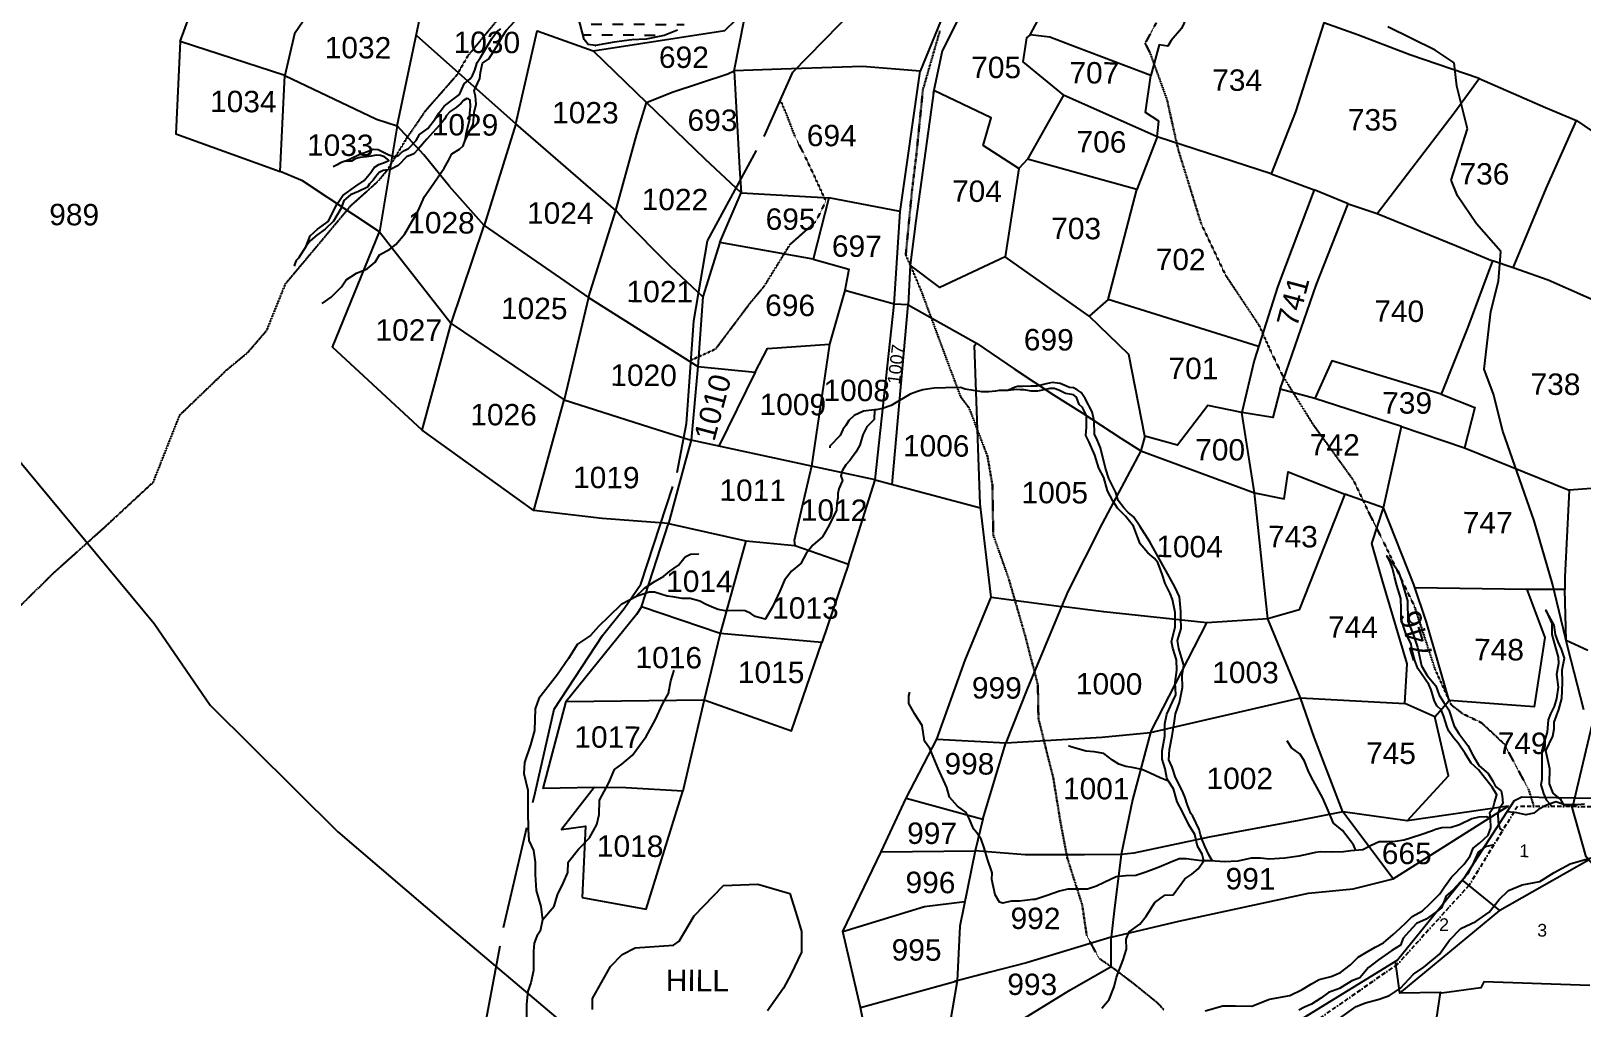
# Model space of a CAD drawing. Header units: inches. Extents: x 304037 to 460575, y 1453943 to 1639883.
# Drawn here: x 343851 to 346326, y 1585727 to 1587286 of the extents above; entities that cross this region are included whole.
import ezdxf

# ---------------------------------------------------------------- set-up
doc = ezdxf.new("R2010")
doc.units = ezdxf.units.IN
doc.header["$MEASUREMENT"] = 0
for name, pattern in [('ACAD_ISO02W100', [15, 12, -3]), ('ACAD_ISO07W100', [3, 0, -3]), ('BORDER', [1.75, 0.5, -0.25, 0.5, -0.25, 0, -0.25])]:
    doc.linetypes.add(name, pattern=pattern)
for name, color, linetype in [('CARTTRACK', 30, 'ACAD_ISO02W100'), ('HILL', 8, 'Continuous'), ('NALA', 4, 'Continuous'), ('SURVEY_BND', 7, 'Continuous'), ('SURVEY_NO', 7, 'Continuous'), ('WATER_BODY', 4, 'Continuous')]:
    doc.layers.add(name, color=color, linetype=linetype)
doc.layers.add('FOOTPATH', color=150, linetype='ACAD_ISO07W100', lineweight=30)
doc.layers.add('VILL_BOUNDARY', color=6, linetype='BORDER', lineweight=30)
doc.styles.get("Standard").update_dxf_attribs({"font": 'arial.ttf'})

# ---------------------------------------------------------------- blocks, each defined once
blk = doc.blocks.new('DACHURU')
at = {"layer": 'WATER_BODY'}
h = blk.add_hatch(dxfattribs=at)
h.set_pattern_fill('DASH', color=256, scale=10, style=0)
h.set_pattern_definition([(0, (1710.635, -71.4958), (1.25, 1.25), [1.25, -1.25])])
h.paths.add_polyline_path([(2172.75, 315.59), (2172.91, 317.8), (2172.61, 320.41), (2171.94, 323.96), (2171.47, 325.39), (2170.59, 327.06), (2169.85, 327.87), (2168.74, 328.87), (2167.55, 329.6), (2166.23, 330.6), (2164.54, 331.63), (2163.38, 332.38), (2162.22, 333.09), (2161.68, 333.6), (2160.56, 334.11), (2159.8, 334.18), (2158.47, 334.18), (2156.76, 334.15), (2156.18, 333.81), (2153.58, 332.41), (2151.98, 331.41), (2150.24, 330.45), (2149.64, 329.88), (2148.22, 329.16), (2145.3, 327.48), (2144.05, 326.96), (2141.8, 325.85), (2139.11, 324.35), (2138.22, 324), (2137.26, 323.39), (2136.06, 322.86), (2135.27, 322.39), (2135.12, 321.98), (2135.11, 321.43), (2135.11, 320.96), (2135.36, 320.44), (2135.76, 319.38), (2136.44, 318.55), (2137.43, 317.52), (2138.96, 316.64), (2139.8, 315.9), (2140.85, 314.93), (2143.04, 313.16), (2144.35, 311.54), (2145.45, 310.42), (2146.31, 309.79), (2148.04, 308.59), (2148.75, 305.91), (2149.23, 305.31), (2150.09, 305.21), (2152.26, 305.63), (2154.34, 305.89), (2156.01, 305.97), (2158.09, 306.43), (2159.64, 307.06), (2161.41, 308.52), (2162.02, 309.06), (2163.28, 309.11), (2165.41, 309.1), (2166.82, 309.31), (2168.62, 309.76), (2169.89, 310.15), (2171.23, 310.78), (2171.94, 311.66), (2172.36, 313.21)])
h.paths.add_polyline_path([(2200.9, 327.54), (2201.15, 327.87), (2200.66, 329.24), (2199.83, 329.46), (2199.13, 329.46), (2198.39, 329.24), (2197.99, 328.86), (2197.6, 328.43), (2197.02, 327.63), (2196.71, 327), (2196.68, 326.46), (2196.84, 325.79), (2197.04, 325.47), (2197.85, 325.2), (2198.3, 325.29), (2198.79, 325.47), (2199.06, 325.58), (2199.47, 325.92), (2199.87, 326.19), (2200.1, 326.53), (2200.39, 326.91)])
h.paths.add_polyline_path([(2174.35, 311.2, 1), (2175.6, 311.2, 1)])
h.paths.add_polyline_path([(2141.44, 320.68), (2170.33, 320.68), (2170.33, 324.61), (2141.44, 324.61)], flags=24)
h.paths.add_polyline_path([(2152.17, 315.88), (2158.98, 315.88), (2158.98, 319.7), (2152.17, 319.7)], flags=24)
at = {"layer": 'CARTTRACK'}
for points in [[(2137.33, 188.2), (2139.88, 202.16), (2143.49, 217.92), (2145.65, 227.69), (2151.25, 236.32), (2153.78, 239.47), (2155.72, 242.34), (2159.89, 255.38), (2160.96, 261.11), (2161.75, 273.13), (2163.3, 282.45), (2169.83, 294.7), (2173.13, 302.22), (2180.39, 309.7)], [(2265.94, 228.24), (2264, 235.51), (2262.19, 242.92), (2259.99, 250.28), (2256.28, 260.75), (2255.19, 265.05), (2254.09, 267.96), (2254.81, 274.69), (2255.68, 278.24), (2255.94, 281.71), (2253.07, 284.93), (2250.87, 288.18), (2250.12, 290.03), (2251.97, 296.02), (2250.69, 301.01), (2250.38, 303.73), (2248.17, 305.19), (2242.61, 307.88)]]:
    blk.add_lwpolyline(points, dxfattribs=at)
at = {"layer": 'FOOTPATH', "ltscale": 0.0001}
for points in [[(2260.15, 216.93), (2259.55, 218.84), (2256.64, 224.21), (2253.99, 226.66), (2251.8, 227.7), (2250.45, 228.72), (2248.53, 232.86), (2246.09, 240.2), (2243.82, 244.83), (2242.64, 247.3), (2240.78, 250.96), (2238.92, 254.83), (2238.02, 256.08), (2234.14, 261.38), (2230.57, 267.02), (2229.18, 269.84), (2227.77, 272.92), (2223.8, 278.8), (2220.94, 284.75), (2218.18, 293.48), (2216.86, 299.26), (2214.85, 304.71), (2214.28, 305.79), (2215.57, 308.22)], [(2217.05, 192.98), (2216.28, 193.78), (2213.48, 196.02), (2211.19, 197.74), (2209.43, 198.94), (2208.01, 201.57), (2207.45, 205.18), (2205.68, 210.63), (2204.86, 214.85), (2204, 219.97), (2202.23, 226.88), (2202.14, 230.84), (2200.59, 236.68), (2198.65, 243.27), (2196.84, 248.3), (2196.71, 254.15), (2196.11, 257.51), (2195.07, 260.18), (2193.95, 263.1), (2192.96, 264.39), (2191.62, 267.9), (2188.31, 276.68), (2186.45, 280.97), (2187.14, 288.5), (2187.62, 292.59), (2188.35, 300.24), (2190.29, 307.12)], [(2080.74, 236.91), (2087.04, 243.21), (2093.06, 248.66), (2098.68, 253.92), (2101.74, 261.78), (2105.29, 265.22), (2107.21, 267.09), (2109.63, 269.11), (2111.85, 271.72), (2114.01, 277.18), (2118.15, 282.17), (2121.58, 286.33), (2124.77, 289.22), (2125.85, 290.54), (2128.13, 294.33), (2130.3, 297.52), (2133.89, 301.65), (2135.18, 303.91), (2139.98, 309.82)], [(2161.44, 268.52), (2164.3, 269.84), (2168.24, 275.15), (2169.93, 277.2), (2172.9, 282.07), (2175.94, 284.8), (2177.08, 287.17), (2175.71, 290.13), (2174.62, 292.4), (2173.41, 294.77), (2172.71, 296.57), (2172.39, 297.39), (2171.7, 298.95)]]:
    blk.add_lwpolyline(points, dxfattribs=at)
at = {"layer": 'HILL', "ltscale": 0.0001}
blk.add_lwpolyline([(2150.31, 192.63), (2150.34, 193.91), (2152.39, 197.66), (2153.74, 199.08), (2155.28, 199.87), (2159.74, 200.18), (2160.41, 200.66), (2162.14, 203.65), (2165.55, 207.18), (2169.57, 207.38), (2173.32, 206.31), (2174.19, 203.59), (2174.7, 201.89), (2174.7, 199.45), (2173.48, 196.85), (2172.61, 195.23), (2170.75, 192.6)], dxfattribs=at)
at = {"layer": 'NALA'}
for points in [[(2120.92, 291.54), (2122.54, 292.32), (2123.4, 292.66), (2124.19, 292.95), (2124.76, 292.95), (2125.64, 292.49), (2126.03, 292.33), (2126.75, 292.09), (2127.18, 292.28), (2127.49, 292.59), (2127.85, 292.85), (2128.32, 293.08), (2129.19, 294.02), (2129.6, 294.71), (2130.55, 295.41), (2131.44, 296.6), (2131.88, 297.24), (2132.46, 298.05), (2133.47, 298.81), (2134.22, 299.39), (2134.78, 300.65), (2135.46, 301.23), (2135.72, 301.65), (2136, 302.24), (2136.26, 303.14), (2136.65, 303.75), (2137.99, 305.98), (2138.57, 306.73), (2139, 307.1)], [(2134.91, 294.06), (2135.84, 295.92), (2135.94, 297.32), (2136.18, 298.27), (2136.1, 299.22), (2135.95, 299.84), (2136.6, 301.29), (2136.67, 302), (2136.91, 303.06), (2137.63, 303.57), (2138.79, 305.42), (2139.26, 306.29), (2139.66, 306.94), (2140.6, 307.97), (2141.19, 308.62), (2141.96, 309.8), (2142.11, 310.52), (2142.19, 311.5), (2142.51, 312.12), (2142.76, 312.53), (2143.1, 313.09)], [(2118.33, 274.9), (2119.36, 275.66), (2120.57, 276.87), (2121.12, 277.71), (2122.31, 278.47), (2123.57, 279), (2124.47, 279.79), (2124.99, 280.63), (2126.2, 281.31), (2126.89, 281.86), (2127.94, 283.09), (2129.46, 285.79), (2130.19, 287.47), (2130.93, 288.51), (2131.72, 289.66), (2132.47, 290.78), (2132.98, 291.7), (2133.39, 292.46), (2134.25, 293.01), (2134.68, 293.42), (2134.91, 294.06), (2135.07, 294.99), (2135.46, 296.56), (2135.46, 297.24), (2135.54, 298), (2135.49, 298.76), (2135.3, 298.91), (2135.1, 298.93), (2134.71, 298.7), (2134.44, 298.41), (2133.84, 297.87), (2133.16, 297.43), (2132.74, 296.94), (2132.5, 296.5), (2132.25, 296.22), (2130.44, 294.18), (2129.42, 292.99), (2128.92, 292.46), (2128.06, 292.11), (2127.12, 291.06), (2126.2, 290.6), (2125.37, 290.47), (2124.89, 290.23), (2124.5, 289.77), (2124.21, 289.36), (2123.78, 288.91), (2123.56, 288.53), (2122.5, 288), (2121.56, 287.62), (2120.8, 286.96), (2120.49, 286.07), (2119.61, 284.55), (2118.64, 283.59), (2117.65, 282.9), (2116.86, 282.21), (2116.42, 281.6), (2115.51, 280.21), (2115.27, 279.92), (2115.12, 279.51), (2115.01, 279.25)], [(2116.42, 281.6), (2116.89, 282.79), (2117.74, 283.61), (2118.97, 284.51), (2119.96, 286.47), (2120.67, 287.54), (2122.16, 288.64), (2123.15, 289.32), (2123.94, 290.26), (2124.3, 290.83), (2124.85, 291.17), (2125.59, 291.45), (2126, 291.65), (2125.85, 291.82), (2125.49, 292.06), (2125.04, 292.25), (2124.53, 292.26), (2123.97, 292.13), (2123.42, 292.08), (2122.65, 291.99), (2122.07, 291.82), (2121.66, 291.56), (2120.92, 291.54), (2120.38, 291.35), (2119.97, 291.1), (2119.52, 290.87)], [(2222.64, 210.35), (2222.23, 211.07), (2221.76, 212.09), (2221.4, 212.93), (2221.24, 213.39), (2221.06, 214.04), (2220.31, 215.59), (2220.09, 215.91), (2219.68, 216.86), (2219.37, 217.82), (2219.08, 218.56), (2218.28, 220.07), (2217.86, 221.28), (2217.5, 222.16), (2217.54, 223.35), (2217.86, 224.95), (2218.09, 226.45), (2218.24, 227.51), (2218.7, 228.84), (2219.04, 230.59), (2218.99, 232.02), (2219.18, 233.23), (2218.9, 234.11), (2218.58, 235.17), (2218.43, 236.07), (2218.83, 237.5), (2218.81, 238.74), (2218.8, 239.46), (2218.62, 241.19), (2218.09, 242.37), (2217.68, 243.04), (2217.26, 243.81), (2216.72, 244.8), (2215.15, 247.6), (2213.95, 249.4), (2213.21, 250.51), (2212.57, 250.99), (2212.06, 251.56), (2211.42, 252.4), (2211.12, 253.32), (2210.31, 254.96), (2209.89, 256.17), (2209.3, 258.53), (2208.9, 259.46), (2208.59, 260.13), (2208.55, 261.7), (2208.32, 262.75), (2207.5, 264.28), (2207.03, 264.97), (2206.55, 265.31), (2206.11, 265.52), (2205.67, 265.58), (2204.55, 266.02), (2203.62, 266.12), (2202.91, 265.98), (2202.61, 265.91), (2201.82, 265.71), (2201.15, 265.69), (2200.16, 265.67), (2199.59, 265.66), (2199.31, 265.57), (2198.44, 265.17)], [(2209.82, 193.11), (2210.67, 194.11), (2211.23, 195.62), (2211.52, 196.72), (2212.28, 198.78), (2212.65, 200.03), (2212.62, 201.18), (2212.97, 202.03), (2214.19, 202.92), (2214.92, 203.88), (2215.94, 205.46), (2217.11, 206.33), (2218.07, 206.39), (2219.44, 208.25), (2220.24, 208.81), (2220.97, 209.43), (2221.64, 210.38), (2221.42, 211.16), (2220.87, 212.07), (2220.58, 213.46), (2219.88, 214.57), (2219.15, 216.01), (2218.49, 217.25), (2218.03, 218.77), (2217.44, 219.64), (2217.25, 220.05), (2217.08, 221.11), (2216.71, 222.22), (2216.7, 223.18), (2216.99, 224.9), (2217.01, 226.35), (2217.22, 227.47), (2217.89, 228.92), (2218.26, 229.74), (2218.16, 231.19), (2218.38, 232.63), (2218.33, 233.82), (2217.87, 235.19), (2217.72, 235.95), (2218.13, 237.64), (2218.12, 239.35), (2217.83, 240.89), (2217.52, 241.59), (2216.96, 242.72), (2216.59, 243.81), (2216.07, 245.2), (2215.66, 245.7), (2214.9, 246.3), (2213.99, 247.35), (2213.7, 248.18), (2213.23, 249.4), (2212.26, 250.59), (2211.32, 251.49), (2210.78, 252.37), (2210.16, 253.54), (2209.7, 255.07), (2209.14, 256.17), (2208.65, 257.67), (2207.97, 259.18), (2207.6, 259.98), (2207.66, 260.94), (2207.66, 262.29), (2207.2, 263.23), (2206.79, 263.6), (2206.49, 264.43), (2206.13, 264.71), (2205.19, 264.88), (2204.42, 265.23), (2203.85, 265.43), (2203.35, 265.43), (2202.49, 265.23), (2201.93, 265.12), (2201.19, 265.12), (2200.37, 265.28), (2199.9, 265.28), (2199.49, 265.28), (2198.44, 265.17), (2197.45, 265.17), (2197, 265.08), (2196.24, 265.02), (2195.4, 265.02), (2193.47, 265.32), (2192.94, 265.49), (2191.18, 265.45), (2189.83, 265.42), (2188.53, 265.22), (2187.9, 264.99), (2187.04, 264.7), (2184.85, 263.34), (2183.81, 263.01), (2183.08, 262.83), (2182.89, 262.82), (2182.86, 261.71), (2182, 260.85), (2181.55, 259.92), (2181.22, 258.71), (2180.74, 257.88), (2180.05, 256.92), (2179.59, 256.39), (2179.14, 255.69), (2179.02, 255.09), (2179.19, 254.55), (2178.77, 253.58), (2178.65, 253.03), (2178.66, 252.55), (2178.57, 251.91), (2178.5, 251.05), (2177.5, 249.07), (2176.88, 247.98), (2175.78, 246.98), (2175, 246), (2174.38, 244.86), (2173.28, 243.94), (2172.5, 242.89), (2171.96, 241.59), (2171.11, 239.78), (2170.3, 238.35), (2170.27, 238.32), (2169.1, 238.64), (2168.58, 238.96), (2167.92, 239.28), (2167.36, 239.33), (2165.59, 239.27), (2164.75, 239.41), (2164.07, 239.69), (2163.27, 240.03), (2162.62, 240.4), (2161.48, 240.68), (2160.54, 240.68), (2159.46, 240.86), (2158.8, 240.95), (2157.3, 241.4), (2156.67, 241.4), (2155.3, 240.95), (2153.44, 239.94), (2152, 238.52), (2150.79, 237.36), (2149.87, 236.3), (2148.36, 235.29), (2147.3, 233.6), (2146.04, 231.73), (2143.85, 228.93), (2143.46, 227.7), (2143.39, 225.18), (2142.94, 223.52), (2142.24, 221.44), (2142.16, 220.14), (2142.63, 218.22), (2142.66, 215.77), (2142.71, 213.62), (2142.79, 212.32), (2143.33, 211.15), (2143.54, 209.8), (2143.54, 208.37), (2143.67, 206.49), (2144.22, 204.65), (2144.43, 203.09), (2144.16, 201.77), (2143.77, 201.17), (2143.49, 200.36), (2143.41, 199.43), (2143.41, 198.13), (2143.41, 197.14), (2143.1, 195.71), (2142.78, 194.72), (2142.63, 193.21), (2142.63, 190.87)], [(2182.89, 262.82), (2181.59, 262.68), (2180.52, 262.18), (2179.91, 261.58), (2179.55, 260.99), (2179.2, 260.51), (2178.88, 259.83), (2177.69, 258.56), (2177.69, 258.39)], [(2221.87, 192.87), (2223.96, 193.45), (2225.42, 193.45), (2227.32, 193.45), (2229.37, 194.27), (2231.76, 194.72), (2233.18, 195.39), (2234.28, 196.06), (2235.16, 196.6), (2236.57, 196.95), (2237.65, 197.41), (2238.83, 198.32), (2239.72, 199.21), (2240.51, 199.69), (2241.68, 200.39), (2242.68, 200.89), (2243.81, 201.9), (2244.61, 202.63), (2245.34, 203.33), (2245.99, 204.01), (2247.21, 204.67), (2248.1, 205.54), (2249.23, 206.68), (2249.74, 207.5), (2250.56, 208.61), (2252.04, 210.15), (2252.74, 211.13), (2253.1, 212), (2253.8, 212.62), (2254.81, 213.56), (2255.13, 214.4), (2255.07, 215.5), (2255, 216.2), (2255.38, 216.73), (2255.54, 217.36), (2255.83, 218.27), (2255.26, 219.16), (2254.22, 220.46), (2253.64, 221.17), (2252.79, 221.93), (2252.09, 223.05), (2251.26, 224.27), (2250.74, 224.86), (2250.17, 225.65), (2249.97, 226.12), (2249.57, 227.39), (2249.27, 228.17), (2248.76, 228.63), (2248.42, 229.27), (2248.07, 230.49), (2247.79, 231.1), (2246.5, 232.98), (2246.15, 233.91), (2245.82, 235.05), (2245.7, 235.8), (2245.05, 237.17), (2244.84, 237.76), (2244.53, 238.76), (2244.53, 239.87), (2244.48, 241.13), (2243.99, 242.66), (2243.72, 243.69), (2243.49, 244.67), (2243.19, 245.5), (2242.81, 246.12), (2243.48, 245.3), (2244.17, 244.32), (2244.49, 243.36), (2244.97, 241.79), (2245.28, 240.85), (2245.3, 238.49), (2245.98, 236.85), (2246.45, 235.44), (2246.93, 233.26), (2247.6, 232.15), (2248.63, 230.96), (2249.01, 229.85), (2249.57, 229.01), (2250.17, 228.16), (2250.78, 226.26), (2251.32, 225.39), (2252.39, 224.02), (2253.04, 222.82), (2253.75, 221.64), (2254.78, 220.74), (2255.33, 219.85), (2255.64, 219.23), (2256.31, 218.72), (2256.43, 218.15), (2256.53, 217.26), (2256.14, 216.68), (2255.93, 216.1), (2255.98, 215.12), (2256.19, 214.33), (2256.52, 214.12)], [(2155.01, 240.79), (2156.15, 241.86), (2157.39, 242.7), (2158.39, 243.27), (2159.09, 243.88), (2160.09, 244.59), (2160.88, 245.54), (2161.51, 245.88), (2162.42, 245.92), (2162.42, 245.92)], [(2263.76, 216.93), (2263.31, 217.77), (2262.38, 218.5), (2261.95, 219.56), (2261.97, 221.35), (2261.52, 223.42), (2262.32, 225.16), (2262.48, 225.99), (2262.47, 226.77), (2263.01, 228.26), (2263.36, 229.54), (2263.4, 231.37), (2263.36, 232.9), (2263.63, 234.27), (2263.28, 235.3), (2262.87, 236.18), (2262.58, 237.04), (2262.42, 238.1), (2261.82, 239.14), (2261.41, 239.87), (2262.15, 238.32), (2262.14, 237.01), (2262.52, 235.62), (2262.9, 234.36), (2262.92, 233.65), (2262.72, 232.34), (2262.9, 230.89), (2262.72, 229.53), (2262.44, 228.63), (2262.02, 227.77), (2261.75, 227.07), (2261.64, 225.62), (2261.26, 224.36), (2261.04, 223.42), (2261.04, 222.34), (2261.07, 220.09), (2260.96, 219.46), (2261.27, 218.45), (2261.57, 217.7), (2262.02, 217.26), (2262.25, 216.93)], [(2144.43, 203.09), (2145.77, 204.68), (2146.15, 206.02), (2146.87, 207.44), (2147.37, 208.6), (2147.41, 209.82), (2148.6, 211.34), (2149.86, 212.7), (2150.73, 214.23), (2150.99, 215.4), (2151, 217.09), (2152.09, 219.13), (2152.74, 220.66), (2153.61, 221.32), (2154.84, 222.36), (2156.42, 224.54), (2157.48, 226.45), (2158.35, 228.41), (2159.02, 229.57), (2159.27, 231.06), (2159.65, 232.31)], [(2255.07, 215.5), (2254.64, 215.67), (2253.72, 215.66), (2252.89, 215.45), (2251.46, 214.73), (2250.51, 214.4), (2249.4, 214.36), (2248.67, 214.16), (2248.33, 214), (2246.85, 213.5), (2245.03, 212.92), (2243.95, 212.75), (2243.09, 212.7), (2242.11, 212.69), (2241.16, 212.26), (2240.21, 211.75), (2238.79, 211.62), (2237.95, 211.52), (2236.49, 211.48), (2235.25, 211.48), (2234.66, 211.43), (2233.81, 211.21), (2232.72, 210.96), (2231.09, 210.74), (2229.27, 210.6), (2228.27, 210.72), (2227.16, 210.73), (2225.6, 210.37), (2224.02, 210.26), (2222.45, 210.36), (2221.38, 210.39), (2219.58, 210.59), (2218.75, 210.58), (2217.7, 210.14), (2216.41, 209.6), (2214.87, 209.01), (2213.71, 208.62), (2212.53, 208.58), (2211.42, 208.45), (2210.01, 207.79), (2209.11, 207.34), (2208.08, 207), (2206.79, 206.98), (2205.78, 206.97), (2204.8, 206.73), (2203.35, 206.22), (2201.97, 205.76), (2201.7, 205.76), (2200.14, 205.54), (2199.21, 205.54), (2198.67, 205.41), (2198.17, 205.3), (2197.8, 205.43), (2197.29, 206.27), (2196.89, 208.05), (2196.94, 208.85), (2196.36, 210.44), (2195.98, 211.75), (2195.61, 212.77), (2195.12, 213.51), (2194.73, 213.96), (2194.26, 215.1), (2193.85, 215.86), (2192.85, 216.61), (2191.9, 217.67), (2191.58, 218.76), (2190.56, 220.99), (2189.58, 223.34), (2188.95, 224.18), (2188.66, 225.99), (2187.78, 227.33), (2187.07, 228.58), (2187.06, 229.45), (2187.2, 229.9)], [(2217.44, 219.64), (2216.48, 220.03), (2215.32, 220.57), (2214.32, 221.02), (2213.2, 221.22), (2212.45, 221.35), (2211.65, 221.6), (2210.92, 222.09), (2209.89, 222.86), (2208.74, 223.03), (2207.81, 223.1), (2206.05, 223.62), (2205.76, 223.73)], [(2239.37, 211.67), (2239.1, 212.34), (2237.82, 214.01), (2236.76, 214.86), (2236.12, 216.32), (2235.51, 217.78), (2234.78, 219.03), (2234.14, 220.18), (2233.75, 220.98), (2233.32, 222.09), (2232.83, 222.88), (2231.8, 223.63), (2231.29, 224.42)], [(2255.5, 212.44), (2254.48, 212.17), (2253.68, 211.54), (2253.15, 210.43), (2252.46, 209.02), (2251.57, 208.05), (2250.76, 207.14), (2249.96, 206.42), (2249.44, 205.02), (2248.76, 204.54), (2247.63, 203.69), (2246.52, 203.2), (2245.64, 202.21), (2244.98, 201.45), (2244.67, 200.65), (2243.63, 200.01), (2242.08, 198.93), (2240.93, 198.03), (2239.92, 196.82), (2238.98, 196.45), (2237.57, 195.54), (2236.28, 195.06), (2235.38, 194.42), (2234.29, 193.72), (2233.5, 193.34), (2232.81, 192.99)]]:
    blk.add_lwpolyline(points, dxfattribs=at)
at = {"layer": 'SURVEY_BND'}
for points in [[(2003.86, 389.83), (2018.31, 369.76), (2028.32, 355.44), (2036.21, 344.42), (2046.07, 330.38), (2048.02, 328.52), (2047.34, 324.96), (2058.18, 310.24), (2061.51, 305.09), (2072.96, 274.64), (2077.16, 263.31), (2098.91, 237.45), (2105.49, 227.93), (2120.47, 213.22), (2133.43, 202.27), (2149.58, 188.79), (2164.83, 174.13), (2179.18, 172.55)], [(2202.36, 310.94), (2204.67, 320.94), (2203.11, 322.04), (2205.27, 327.77), (2212.9, 326.16), (2213.49, 315.92), (2220.93, 314.06), (2220.93, 312.88), (2218.52, 307.56), (2217.33, 306.15), (2216.94, 305.48), (2215.9, 305.65), (2214.96, 302.05)], [(2101.59, 305.42), (2103.16, 309.77), (2102.96, 319.36), (2115.44, 315.23), (2117.87, 314.39), (2116.99, 309.46), (2114.94, 306.39), (2113.8, 301.51)], [(2166.29, 302.33), (2167.48, 308.44), (2174.04, 309.78), (2174.34, 315.93), (2176.26, 316.26), (2176.7, 317.46), (2185.46, 319.04), (2192.8, 319.44), (2192.11, 315.6), (2190.37, 308.21), (2188.01, 302.4)], [(2126.98, 295.71), (2129.71, 309.05), (2117.87, 314.39)], [(2200.83, 306.71), (2201.75, 308.48), (2202.36, 310.94), (2196.85, 312.74), (2192.77, 310.87), (2192.27, 308.18), (2190.56, 304.8), (2189.56, 299.81)], [(2149.82, 304.58), (2165.19, 307.06), (2166.44, 308.31), (2167.92, 308.53)], [(2253.29, 301.9), (2245.18, 304.61), (2239.17, 306.9), (2235.14, 308.32), (2231.89, 297.88), (2229.09, 290.65), (2234.09, 288.78)], [(2129.15, 306.31), (2140.83, 296.02), (2137.18, 284.13)], [(2140.83, 296.02), (2143.27, 306.9), (2149.82, 304.58), (2156.07, 298.6)], [(2215.72, 294.89), (2215.94, 296.72), (2214.37, 297.71), (2214.96, 302.05), (2206.29, 305.29), (2203.14, 306.45), (2200.83, 306.71), (2200.43, 306.39), (2200.02, 303.55), (2204.78, 299.7)], [(2113.8, 301.51), (2101.59, 305.42), (2101.12, 294.64), (2113.33, 290.29)], [(2167.19, 288.1), (2162.96, 292), (2156.07, 298.6), (2159.06, 299.81), (2165.55, 302), (2166.29, 302.33)], [(2185.75, 286.01), (2188.01, 302.4), (2181.28, 302.93), (2171.78, 302.56), (2166.29, 302.33), (2166.97, 290.96), (2167.19, 288.1)], [(2124.97, 283.31), (2115.94, 289.22), (2113.33, 290.29), (2113.8, 301.51), (2124.54, 296.48), (2126.98, 295.71), (2124.97, 283.31)], [(2241.46, 286.08), (2250.4, 297.87), (2253.29, 301.9), (2261.08, 298.55), (2264.7, 297.04)], [(2199.6, 291.12), (2195.44, 293.78), (2196.33, 297.01), (2189.61, 300.15), (2187.6, 284.94), (2186.97, 279.77)], [(2215.72, 294.89), (2204.78, 299.7), (2200.61, 292.21)], [(2162.78, 275.92), (2159.02, 279.42), (2153.29, 285.12), (2152.55, 285.94), (2154.95, 294.87), (2156.07, 298.6)], [(2272.96, 273.17), (2270.33, 274.55), (2261.5, 278.38), (2257.38, 279.83), (2261.21, 289.11), (2264.7, 297.04), (2272.77, 291.64), (2278.27, 288.19)], [(2137.18, 284.13), (2133.12, 288.64), (2130.09, 292.34), (2126.98, 295.71)], [(2152.55, 285.94), (2140.83, 296.02)], [(2229.09, 290.65), (2215.72, 294.89), (2213.41, 288.71)], [(2210.13, 275.85), (2213.41, 288.71), (2200.61, 292.21), (2199.6, 291.12), (2198.05, 280.8)], [(2164.71, 282.28), (2167.19, 288.1), (2177.41, 287.57)], [(2230.27, 265.51), (2234.41, 277.68), (2238.07, 287.18), (2234.09, 288.78), (2229.92, 277.52), (2227.2, 268.84), (2225.79, 262.77)], [(2185.13, 275.17), (2185.75, 286.01), (2177.41, 287.57), (2175.62, 280.38), (2179.79, 279.25), (2179.35, 276.74)], [(2238.07, 287.18), (2241.46, 286.08), (2250.76, 282.33), (2254.96, 280.62)], [(2149.43, 275.76), (2152.55, 285.94)], [(2130.06, 260.19), (2119.54, 269.83), (2124.97, 283.31), (2133.41, 272.64)], [(2133.41, 272.64), (2137.18, 284.13), (2149.43, 275.76), (2146.63, 263.83)], [(2175.62, 280.38), (2164.71, 282.28), (2162.78, 275.92), (2162.25, 267.79)], [(2214.48, 259.92), (2212.58, 269.45), (2207.91, 273.92), (2198.05, 280.8), (2190.45, 277.17), (2186.97, 279.77), (2186.75, 275.1), (2194.78, 270.68)], [(2257.38, 279.83), (2254.96, 280.62), (2252.15, 272.86), (2249.08, 265), (2253.02, 263.49), (2251.83, 258.76)], [(2149.43, 275.76), (2162.25, 267.79), (2161.49, 259.19)], [(2183.01, 254.66), (2185.13, 275.17), (2179.35, 276.74), (2177.61, 270.48)], [(2185.02, 254.13), (2186.75, 275.1), (2185.13, 275.17)], [(2227.71, 270.46), (2210.13, 275.85), (2207.91, 273.92)], [(2143.16, 250.88), (2130.06, 260.19), (2133.41, 272.64), (2146.63, 263.83)], [(2168.92, 267.17), (2170.36, 269.92), (2177.61, 270.48), (2175.56, 256.23)], [(2196.63, 241.05), (2195.29, 251.91), (2194.52, 270.42), (2194.78, 270.68), (2199.17, 267.73), (2203.79, 264.71), (2207.13, 262.62), (2211.69, 259.69), (2214.03, 258.23), (2209.57, 249.72), (2205.58, 241.73), (2204.86, 239.99)], [(2249.08, 265), (2236.29, 268.84), (2234.3, 264.44)], [(2162.25, 267.79), (2168.92, 267.17), (2164.73, 258.51)], [(2242.41, 251.72), (2244.44, 261.2), (2234.3, 264.44), (2230.27, 265.51), (2229.41, 262.18), (2225.79, 262.77)], [(2158.91, 249.44), (2151.15, 249.97), (2143.16, 250.88), (2146.63, 263.83), (2157.53, 260.4), (2161.49, 259.19)], [(2227.32, 253.37), (2225.79, 262.77), (2221.82, 263.55), (2218.3, 258.88), (2214.48, 259.92), (2214.03, 258.23)], [(2244.44, 261.2), (2251.83, 258.76), (2264.06, 253.88)], [(2175.56, 256.23), (2161.49, 259.19), (2160.87, 256.8), (2158.91, 249.44)], [(2214.03, 258.23), (2227.32, 253.37)], [(2179.94, 244.81), (2183.01, 254.66), (2175.56, 256.23), (2173.59, 247.53), (2173.67, 246.95)], [(2228.95, 238.67), (2227.32, 253.37), (2230.79, 252.71), (2231.25, 255.87), (2237.88, 253.26)], [(2183.01, 254.66), (2195.35, 251.45)], [(2285.16, 249.34), (2276.88, 251.64), (2268.25, 254.21), (2264.06, 253.88), (2263.63, 243.74), (2263.64, 242.28)], [(2232.84, 229.45), (2245, 228.87), (2245.26, 233.49), (2242.34, 243.19), (2241.05, 247.52), (2242.41, 251.72), (2237.88, 253.26), (2232.6, 239.76), (2228.95, 238.67)], [(2248.51, 227.35), (2250.2, 229.26), (2247.49, 238.38), (2246, 242.76), (2242.41, 251.72)], [(2155.79, 239.68), (2158.91, 249.44), (2167.93, 247.47), (2165, 236.64)], [(2167.93, 247.47), (2173.67, 246.95), (2179.94, 244.81), (2176.87, 235.64)], [(2190.39, 224.41), (2193.64, 233.65), (2196.63, 241.05), (2204.86, 239.99), (2200.87, 230.24), (2198.43, 224.03)], [(2259.19, 242.25), (2246.13, 242.39)], [(2266.36, 235.17), (2263.8, 236.33), (2263.64, 242.28), (2259.19, 242.25), (2261.32, 236.66), (2260.12, 228.56), (2250.2, 229.26)], [(2165, 236.64), (2155.79, 239.68), (2155.22, 238.8), (2147.07, 228.58)], [(2215.34, 225.32), (2221.84, 238.17), (2209.81, 239.37), (2204.86, 239.99)], [(2215.34, 225.32), (2222.91, 227.11), (2232.84, 229.45), (2228.95, 238.67), (2221.84, 238.17)], [(2163.19, 228.85), (2173.41, 225.31), (2176.87, 235.64), (2165, 236.64), (2163.19, 228.85)], [(2150.4, 218.58), (2144.44, 218.43), (2147.07, 228.58), (2163.19, 228.85), (2160.74, 218.19)], [(2237.85, 216.17), (2234.43, 224.87), (2232.84, 229.45)], [(2245.37, 215.16), (2250.16, 220.47), (2248.51, 227.35), (2245, 228.87)], [(2264.68, 216.93), (2267.26, 227.98), (2271.28, 228.15), (2270.56, 220.35), (2270.39, 216.93)], [(2195.79, 215.09), (2198.43, 224.03), (2209.65, 224.77), (2215.34, 225.32), (2213.28, 217.45), (2211.97, 211.07)], [(2186.83, 217.5), (2190.39, 224.41), (2198.43, 224.03)], [(2149.05, 205.72), (2156.54, 204.4), (2160.74, 218.19), (2154.08, 218.54), (2150.4, 218.58), (2146.59, 213.64), (2149.4, 214.03), (2149.05, 205.72)], [(2183.96, 211.23), (2186.83, 217.5), (2195.79, 215.09), (2194.93, 211.4)], [(2210.87, 201.42), (2218.75, 203.33), (2233.86, 206.67), (2239.1, 207.21), (2243.75, 208.38), (2237.85, 216.17), (2232.72, 215.16), (2222.25, 213.13), (2213.44, 211.23), (2211.97, 211.07), (2211.19, 204.48), (2210.87, 201.42)], [(2243.75, 208.38), (2257.13, 216.93), (2245.37, 215.16), (2237.85, 216.17)], [(2179.51, 201.9), (2183.96, 211.23), (2194.93, 211.4)], [(2211.97, 211.07), (2207.69, 210.99), (2200.76, 210.96), (2194.93, 211.4), (2193.19, 202.61), (2192.9, 196.2)], [(2181.62, 193.03), (2179.51, 201.9), (2189.04, 204.85), (2193.76, 205.48)], [(2191.21, 185.93), (2200.02, 191.42), (2206.07, 195.17), (2210.87, 197.96), (2210.87, 201.42), (2200.98, 198.37), (2196.76, 197.24), (2192.58, 196.11)], [(2183.5, 183.79), (2181.62, 193.03), (2192.9, 196.2), (2191.21, 185.93), (2183.5, 183.79)]]:
    blk.add_lwpolyline(points, dxfattribs=at)
at = {"layer": 'VILL_BOUNDARY', "lineweight": -3}
blk.add_lwpolyline([(2368.51, 273.89), (2362.75, 262.58), (2360.45, 256.08), (2356.43, 244.21), (2354.36, 237.55), (2350.55, 224.49), (2349.63, 220.2), (2347.18, 208.51), (2328.88, 213.67), (2320.22, 216.16), (2310.44, 214.86), (2287.17, 217.52), (2270.39, 216.93), (2258.23, 216.93), (2252.62, 207.69), (2244.31, 198.41), (2232.98, 190.47)], dxfattribs=at)
at = {"layer": 'WATER_BODY'}
blk.add_lwpolyline([(2159.64, 307.06), (2158.09, 306.43), (2156.01, 305.97), (2154.34, 305.89), (2152.26, 305.63), (2150.09, 305.21), (2149.23, 305.31), (2148.75, 305.91), (2148.04, 308.59)], dxfattribs=at)
at = {"layer": 'SURVEY_NO'}
for s, p in [('1032', (2118.46, 303.56)), ('1030', (2133.51, 304.26)), ('692', (2157.5, 302.64)), ('705', (2193.98, 301.65)), ('707', (2205.45, 301.08)), ('734', (2222.13, 300.31)), ('1034', (2105.1, 297.2)), ('1029', (2131.01, 294.62)), ('1023', (2145.06, 296.11)), ('693', (2160.88, 295.31)), ('735', (2238, 295.76)), ('694', (2174.82, 293.59)), ('706', (2206.32, 293.02)), ('1033', (2116.45, 292.16)), ('736', (2251.07, 289.52)), ('704', (2191.81, 287.18)), ('1022', (2155.57, 286.02)), ('989', (2086.39, 283.89)), ('1024', (2142.19, 284.37)), ('695', (2170.06, 283.8)), ('1028', (2128.32, 283.17)), ('703', (2203.42, 282.89)), ('697', (2177.82, 280.69)), ('702', (2215.65, 279.34)), ('1021', (2153.86, 275.26)), ('1025', (2139.21, 273.22)), ('696', (2170.06, 273.74)), ('740', (2241.2, 273.43)), ('1027', (2124.56, 270.62)), ('699', (2200.29, 269.88)), ('1020', (2152.02, 265.48)), ('701', (2217.2, 266.62)), ('1008', (2176.92, 263.84)), ('738', (2259.5, 265)), ('1009', (2169.47, 262.16)), ('739', (2242.18, 262.72)), ('1026', (2135.69, 260.79)), ('1006', (2186.24, 257.42)), ('700', (2220.37, 257.14)), ('742', (2233.76, 257.78)), ('1019', (2147.73, 253.52)), ('1011', (2164.83, 252.12)), ('1005', (2200.12, 252.03)), ('1012', (2174.35, 249.85)), ('747', (2251.67, 248.79)), ('1004', (2215.89, 245.81)), ('743', (2228.92, 247.04)), ('1014', (2158.67, 241.45)), ('1013', (2171.07, 238.4)), ('744', (2235.99, 236.51)), ('748', (2253.07, 233.97)), ('1016', (2155.13, 232.53)), ('1003', (2222.5, 231.15)), ('1015', (2167.1, 230.87)), ('999', (2194.44, 229.19)), ('1000', (2206.58, 229.73)), ('1017', (2148.04, 223.21)), ('749', (2255.88, 223.05)), ('998', (2191.28, 220.31)), ('745', (2240.51, 221.81)), ('1002', (2221.9, 218.77)), ('1001', (2205.14, 217.49)), ('997', (2186.96, 212.17)), ('1018', (2150.74, 210.49)), ('665', (2242.42, 210.12)), ('996', (2186.81, 206.43)), ('991', (2224.19, 207.06)), ('992', (2199.1, 202.3)), ('995', (2185.23, 198.54)), ('HILL', (2158.87, 194.84)), ('993', (2198.76, 194.59))]:
    blk.add_text(s, height=2.5, dxfattribs=at).set_placement(p)
for s, height, rotation, p in [('741', 2.5, 75.4584, (2232.18, 272.63)), ('1007', 1.5, 83.0392, (2185.84, 265.76)), ('1010', 2.5, 75.2404, (2164.2, 258.96)), ('746', 2.5, 107.3, (2248.34, 234.42))]:
    blk.add_text(s, height=height, rotation=rotation, dxfattribs=at).set_placement(p)
blk = doc.blocks.new('vandluru')
at = {"layer": 'NALA'}
for points in [[(117.27, 152.02), (116.48, 151.95), (114.97, 151.97), (113.89, 152.32), (112.82, 151.91), (111.89, 151.45), (111.32, 151), (110.38, 150.81), (109.33, 151.02), (108.22, 151.14), (108.19, 151.16)], [(88.55, 126.97), (90.48, 128.32), (91.55, 128.78), (93.18, 129.17), (94.37, 129.6), (95.65, 130.48), (97.18, 132.11), (98.4, 132.95), (100.24, 134.45), (101.4, 136.09), (102.76, 137.45), (104.51, 138.28), (106.09, 139.38), (107.26, 140.88), (108.33, 141.91), (109.94, 142.58), (112.01, 142.96), (113.7, 144.03), (115.58, 145.06), (118.42, 145.87)]]:
    blk.add_lwpolyline(points, dxfattribs=at)
at = {"layer": 'SURVEY_BND'}
for points in [[(121.13, 143.33), (118.7, 144.4), (117.47, 145.88), (115.73, 151.96)], [(117.79, 145.51), (107.33, 139.59), (102.95, 143.15)], [(95.6, 129.88), (107.33, 139.59)], [(100.31, 129.97), (95.6, 129.88), (95.09, 133.61)], [(117.87, 130.77), (105.42, 131.2), (105.08, 130.5), (100.53, 129.9), (100.31, 129.97), (99.09, 121.79), (104.17, 120.71), (111.23, 119.11), (117.04, 118.17)]]:
    blk.add_lwpolyline(points, dxfattribs=at)
at = {"layer": 'VILL_BOUNDARY', "linetype": 'ByBlock', "lineweight": -3}
blk.add_lwpolyline([(219.41, 133.82), (211.01, 138.82), (202.15, 141.18), (198.21, 143.01), (188.42, 146.02), (169.69, 150.92), (160.9, 149.63), (153.19, 150.52), (142.93, 152.87), (133.72, 153.04), (122.1, 152.63), (109.93, 152.86), (108.98, 152.38), (103.09, 143.33), (95.32, 133.75), (84.23, 126.98)], dxfattribs=at)
at = {"layer": 'SURVEY_NO'}
for s, p in [('1', (109.6, 145.84)), ('2', (100.18, 137.19)), ('3', (111.69, 136.52))]:
    blk.add_text(s, height=1.49, rotation=358.9039, dxfattribs=at).set_placement(p)

msp = doc.modelspace()

# ---------------------------------------------------------------- block references
at = {"layer": 'WATER_BODY'}
for name, p, xscale, yscale, zscale, rotation in [('DACHURU', (315334.9, 1583245.7), 13.67202502436796, 13.67202502433065, 13.67202502438499, 359.6973965392478), ('vandluru', (344736.9, 1583980.8), 13.61445540269332, 13.61445540275599, 13.61445540269317, 0.0440297106502076)]:
    msp.add_blockref(name, p, dxfattribs=dict(at, xscale=xscale, yscale=yscale, zscale=zscale, rotation=rotation))

doc.saveas('drawing.dxf')
